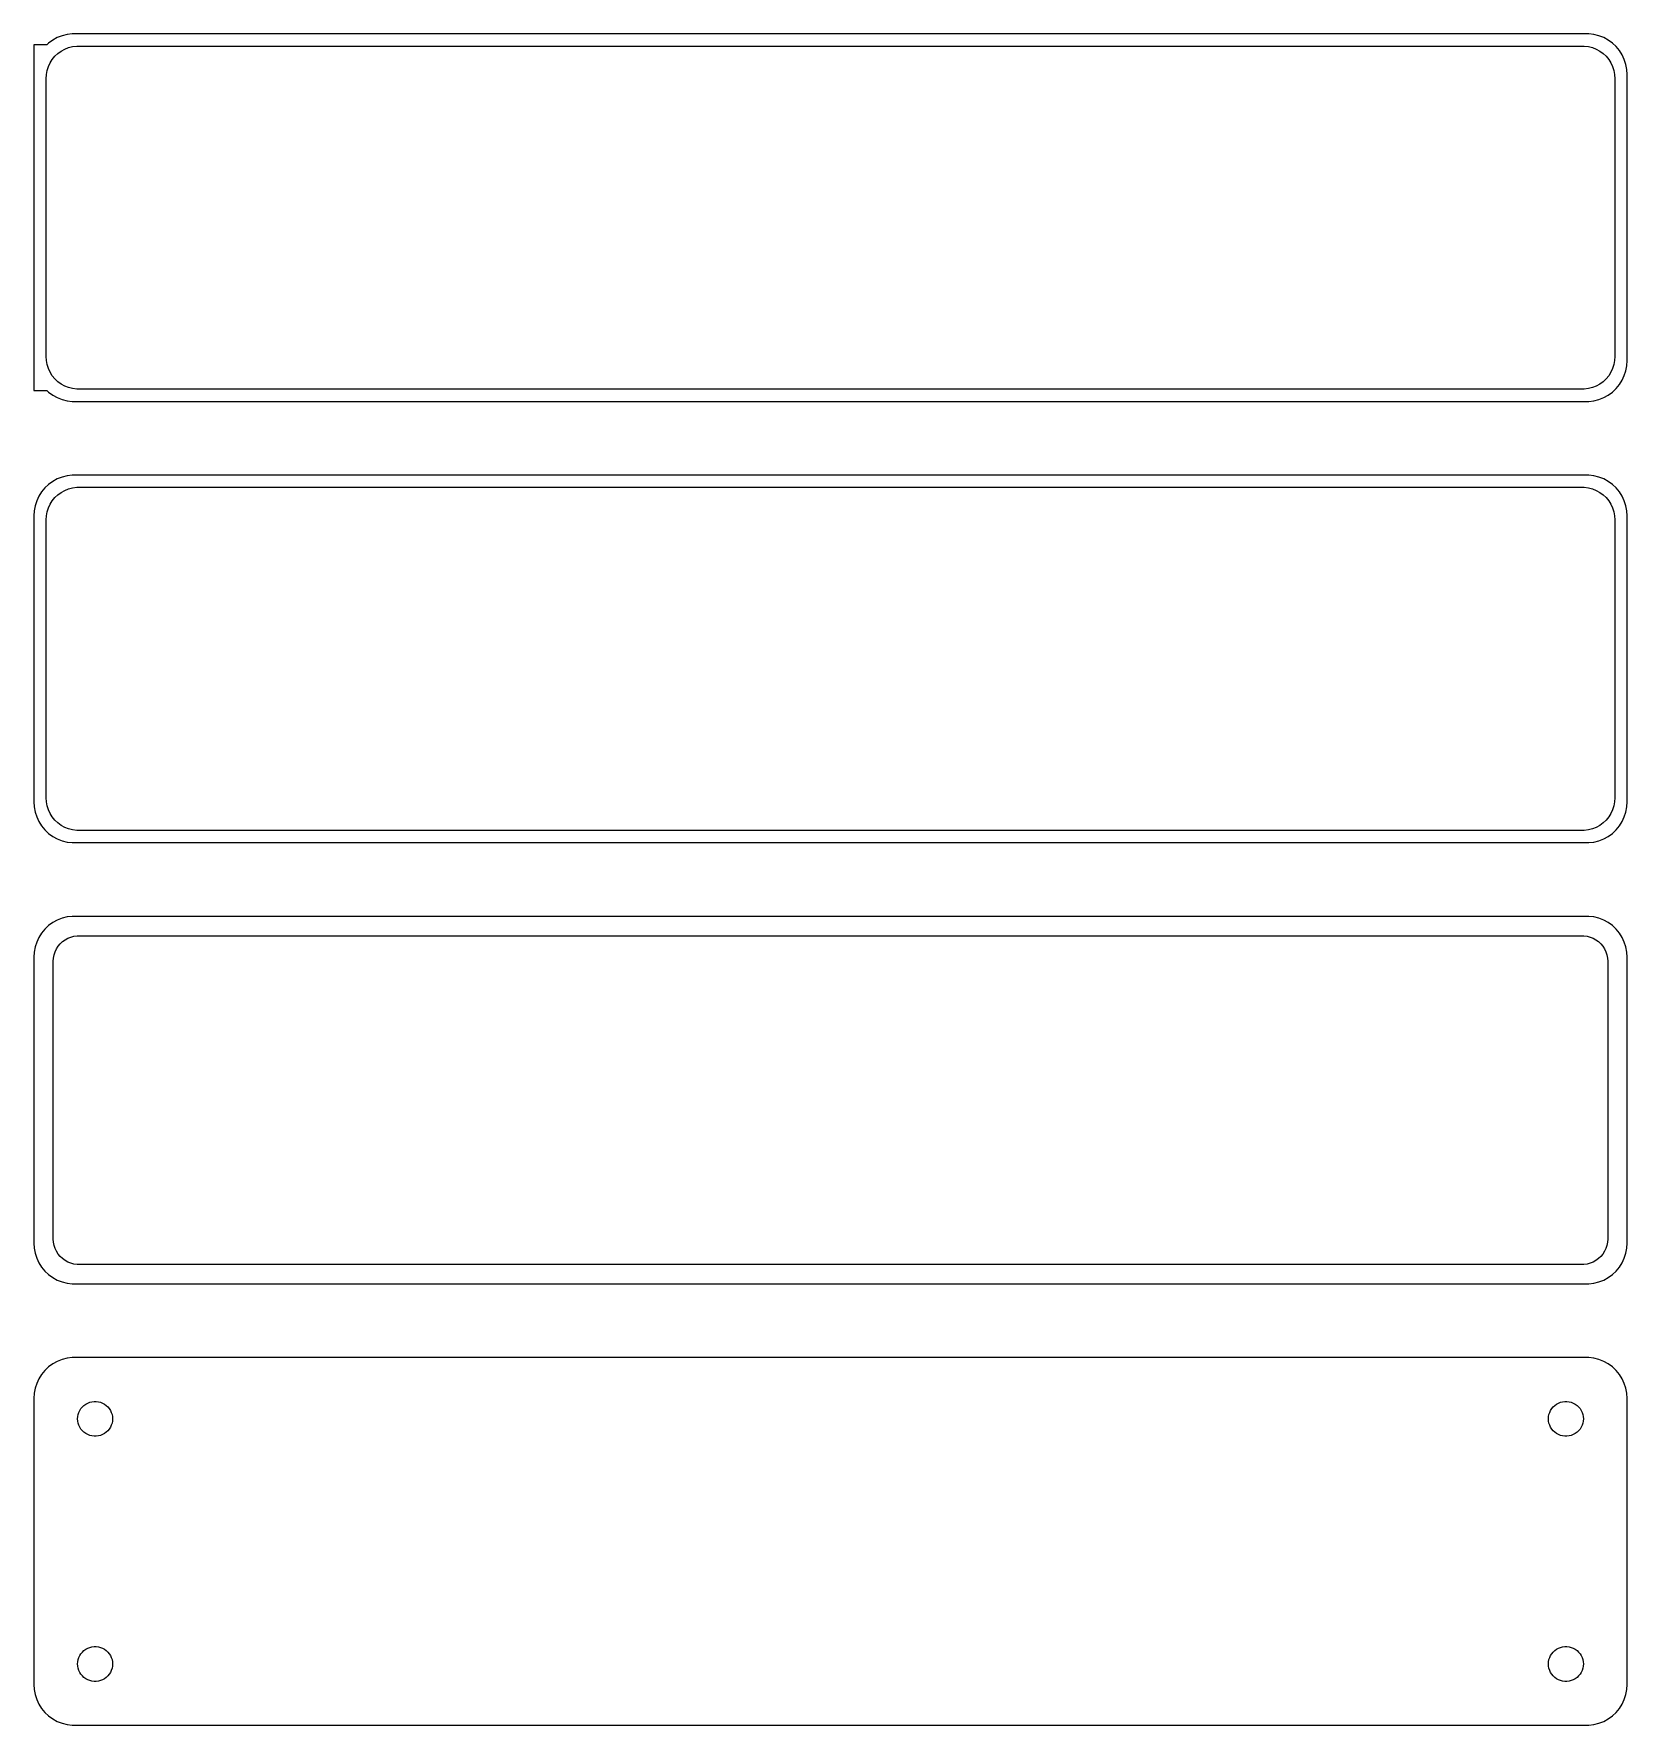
# Model space of a CAD drawing. Header units: metres. Extents: x -98 to 98, y 194 to 400.
import ezdxf

# ---------------------------------------------------------------- set-up
doc = ezdxf.new("R2010")
doc.units = ezdxf.units.M

msp = doc.modelspace()

# ---------------------------------------------------------------- linework, layer by layer
for p, q in [((-95.1791, 399.722), (-95.6871, 399.353)), ((-94.6289, 400.024), (-95.1791, 399.722)), ((-94.0451, 400.255), (-94.6289, 400.024)), ((-93.4369, 400.411), (-94.0451, 400.255)), ((-92.8139, 400.49), (-93.4369, 400.411)), ((92.8139, 400.49), (-92.8139, 400.49)), ((93.4369, 400.411), (92.8139, 400.49)), ((94.0451, 400.255), (93.4369, 400.411)), ((94.6289, 400.024), (94.0451, 400.255)), ((95.1791, 399.722), (94.6289, 400.024)), ((95.6871, 399.353), (95.1791, 399.722)), ((-95.9, 399.153), (-97.5, 399.153)), ((-97.5, 399.153), (-97.5, 356.847)), ((-95.6871, 399.353), (-95.9, 399.153)), ((-95.2361, 397.351), (-94.9159, 397.738)), ((-94.9159, 397.738), (-94.5497, 398.082)), ((-94.5497, 398.082), (-94.1433, 398.377)), ((-94.1433, 398.377), (-93.7031, 398.619)), ((-93.7031, 398.619), (-93.2361, 398.804)), ((-93.2361, 398.804), (-92.7495, 398.929)), ((-92.7495, 398.929), (-92.2512, 398.992)), ((-92.2512, 398.992), (92.2512, 398.992)), ((92.2512, 398.992), (92.7495, 398.929)), ((92.7495, 398.929), (93.2361, 398.804)), ((93.2361, 398.804), (93.7031, 398.619)), ((93.7031, 398.619), (94.1433, 398.377)), ((94.1433, 398.377), (94.5497, 398.082)), ((94.5497, 398.082), (94.9159, 397.738)), ((94.9159, 397.738), (95.2361, 397.351)), ((96.1448, 398.923), (95.6871, 399.353)), ((96.5451, 398.439), (96.1448, 398.923)), ((96.8815, 397.909), (96.5451, 398.439)), ((97.1489, 397.341), (96.8815, 397.909)), ((-96, 395), (-95.9685, 395.501)), ((-95.9685, 395.501), (-95.8743, 395.995)), ((-95.8743, 395.995), (-95.7191, 396.472)), ((-95.7191, 396.472), (-95.5052, 396.927)), ((-95.5052, 396.927), (-95.2361, 397.351)), ((95.2361, 397.351), (95.5052, 396.927)), ((95.5052, 396.927), (95.7191, 396.472)), ((95.7191, 396.472), (95.8743, 395.995)), ((95.8743, 395.995), (95.9685, 395.501)), ((95.9685, 395.501), (96, 395)), ((97.3429, 396.743), (97.1489, 397.341)), ((97.4606, 396.127), (97.3429, 396.743)), ((97.5, 395.5), (97.4606, 396.127)), ((97.5, 360.5), (97.5, 395.5)), ((-96, 361), (-96, 395)), ((96, 395), (96, 361)), ((-95.9685, 360.499), (-96, 361)), ((-95.8743, 360.005), (-95.9685, 360.499)), ((95.9685, 360.499), (95.8743, 360.005)), ((96, 361), (95.9685, 360.499)), ((97.4606, 359.873), (97.5, 360.5)), ((-95.7191, 359.528), (-95.8743, 360.005)), ((-95.5052, 359.073), (-95.7191, 359.528)), ((-95.2361, 358.649), (-95.5052, 359.073)), ((-94.9159, 358.262), (-95.2361, 358.649)), ((-94.5497, 357.918), (-94.9159, 358.262)), ((94.9159, 358.262), (94.5497, 357.918)), ((95.2361, 358.649), (94.9159, 358.262)), ((95.5052, 359.073), (95.2361, 358.649)), ((95.7191, 359.528), (95.5052, 359.073)), ((95.8743, 360.005), (95.7191, 359.528)), ((96.5451, 357.561), (96.8815, 358.091)), ((96.8815, 358.091), (97.1489, 358.659)), ((97.1489, 358.659), (97.3429, 359.257)), ((97.3429, 359.257), (97.4606, 359.873)), ((-97.5, 356.847), (-95.9, 356.847)), ((-95.9, 356.847), (-95.6871, 356.647)), ((-95.6871, 356.647), (-95.1791, 356.278)), ((-95.1791, 356.278), (-94.6289, 355.976)), ((-94.1433, 357.623), (-94.5497, 357.918)), ((-93.7031, 357.381), (-94.1433, 357.623)), ((-93.2361, 357.196), (-93.7031, 357.381)), ((-92.7495, 357.071), (-93.2361, 357.196)), ((-92.2512, 357.008), (-92.7495, 357.071)), ((92.2512, 357.008), (-92.2512, 357.008)), ((92.7495, 357.071), (92.2512, 357.008)), ((93.2361, 357.196), (92.7495, 357.071)), ((93.7031, 357.381), (93.2361, 357.196)), ((94.1433, 357.623), (93.7031, 357.381)), ((94.5497, 357.918), (94.1433, 357.623)), ((94.6289, 355.976), (95.1791, 356.278)), ((95.1791, 356.278), (95.6871, 356.647)), ((95.6871, 356.647), (96.1448, 357.077)), ((96.1448, 357.077), (96.5451, 357.561)), ((-94.6289, 355.976), (-94.0451, 355.745)), ((-94.0451, 355.745), (-93.4369, 355.589)), ((-93.4369, 355.589), (-92.8139, 355.51)), ((-92.8139, 355.51), (92.8139, 355.51)), ((92.8139, 355.51), (93.4369, 355.589)), ((93.4369, 355.589), (94.0451, 355.745)), ((94.0451, 355.745), (94.6289, 355.976)), ((-95.1791, 345.722), (-95.6871, 345.353)), ((-94.6289, 346.024), (-95.1791, 345.722)), ((-94.0451, 346.255), (-94.6289, 346.024)), ((-93.4369, 346.411), (-94.0451, 346.255)), ((-92.8139, 346.49), (-93.4369, 346.411)), ((92.8139, 346.49), (-92.8139, 346.49)), ((93.4369, 346.411), (92.8139, 346.49)), ((94.0451, 346.255), (93.4369, 346.411)), ((94.6289, 346.024), (94.0451, 346.255)), ((95.1791, 345.722), (94.6289, 346.024)), ((95.6871, 345.353), (95.1791, 345.722)), ((-96.8815, 343.909), (-97.1489, 343.341)), ((-96.5451, 344.439), (-96.8815, 343.909)), ((-96.1448, 344.923), (-96.5451, 344.439)), ((-95.6871, 345.353), (-96.1448, 344.923)), ((-95.2361, 343.351), (-94.9159, 343.738)), ((-94.9159, 343.738), (-94.5497, 344.082)), ((-94.5497, 344.082), (-94.1433, 344.377)), ((-94.1433, 344.377), (-93.7031, 344.619)), ((-93.7031, 344.619), (-93.2361, 344.804)), ((-93.2361, 344.804), (-92.7495, 344.929)), ((-92.7495, 344.929), (-92.2512, 344.992)), ((-92.2512, 344.992), (92.2512, 344.992)), ((92.2512, 344.992), (92.7495, 344.929)), ((92.7495, 344.929), (93.2361, 344.804)), ((93.2361, 344.804), (93.7031, 344.619)), ((93.7031, 344.619), (94.1433, 344.377)), ((94.1433, 344.377), (94.5497, 344.082)), ((94.5497, 344.082), (94.9159, 343.738)), ((94.9159, 343.738), (95.2361, 343.351)), ((96.1448, 344.923), (95.6871, 345.353)), ((96.5451, 344.439), (96.1448, 344.923)), ((96.8815, 343.909), (96.5451, 344.439)), ((97.1489, 343.341), (96.8815, 343.909)), ((-97.4606, 342.127), (-97.5, 341.5)), ((-97.3429, 342.743), (-97.4606, 342.127)), ((-97.1489, 343.341), (-97.3429, 342.743)), ((-95.9685, 341.501), (-95.8743, 341.995)), ((-95.8743, 341.995), (-95.7191, 342.472)), ((-95.7191, 342.472), (-95.5052, 342.927)), ((-95.5052, 342.927), (-95.2361, 343.351)), ((95.2361, 343.351), (95.5052, 342.927)), ((95.5052, 342.927), (95.7191, 342.472)), ((95.7191, 342.472), (95.8743, 341.995)), ((95.8743, 341.995), (95.9685, 341.501)), ((97.3429, 342.743), (97.1489, 343.341)), ((97.4606, 342.127), (97.3429, 342.743)), ((97.5, 341.5), (97.4606, 342.127)), ((-97.5, 341.5), (-97.5, 306.5)), ((-96, 341), (-95.9685, 341.501)), ((-96, 307), (-96, 341)), ((95.9685, 341.501), (96, 341)), ((96, 341), (96, 307)), ((97.5, 306.5), (97.5, 341.5)), ((-97.5, 306.5), (-97.4606, 305.873)), ((-95.9685, 306.499), (-96, 307)), ((-95.8743, 306.005), (-95.9685, 306.499)), ((95.9685, 306.499), (95.8743, 306.005)), ((96, 307), (95.9685, 306.499)), ((97.4606, 305.873), (97.5, 306.5)), ((-97.4606, 305.873), (-97.3429, 305.257)), ((-97.3429, 305.257), (-97.1489, 304.659)), ((-97.1489, 304.659), (-96.8815, 304.091)), ((-95.7191, 305.528), (-95.8743, 306.005)), ((-95.5052, 305.073), (-95.7191, 305.528)), ((-95.2361, 304.649), (-95.5052, 305.073)), ((-94.9159, 304.262), (-95.2361, 304.649)), ((-94.5497, 303.918), (-94.9159, 304.262)), ((94.9159, 304.262), (94.5497, 303.918)), ((95.2361, 304.649), (94.9159, 304.262)), ((95.5052, 305.073), (95.2361, 304.649)), ((95.7191, 305.528), (95.5052, 305.073)), ((95.8743, 306.005), (95.7191, 305.528)), ((96.8815, 304.091), (97.1489, 304.659)), ((97.1489, 304.659), (97.3429, 305.257)), ((97.3429, 305.257), (97.4606, 305.873)), ((-96.8815, 304.091), (-96.5451, 303.561)), ((-96.5451, 303.561), (-96.1448, 303.077)), ((-96.1448, 303.077), (-95.6871, 302.647)), ((-95.6871, 302.647), (-95.1791, 302.278)), ((-95.1791, 302.278), (-94.6289, 301.976)), ((-94.1433, 303.623), (-94.5497, 303.918)), ((-93.7031, 303.381), (-94.1433, 303.623)), ((-93.2361, 303.196), (-93.7031, 303.381)), ((-92.7495, 303.071), (-93.2361, 303.196)), ((-92.2512, 303.008), (-92.7495, 303.071)), ((92.2512, 303.008), (-92.2512, 303.008)), ((92.7495, 303.071), (92.2512, 303.008)), ((93.2361, 303.196), (92.7495, 303.071)), ((93.7031, 303.381), (93.2361, 303.196)), ((94.1433, 303.623), (93.7031, 303.381)), ((94.5497, 303.918), (94.1433, 303.623)), ((94.6289, 301.976), (95.1791, 302.278)), ((95.1791, 302.278), (95.6871, 302.647)), ((95.6871, 302.647), (96.1448, 303.077)), ((96.1448, 303.077), (96.5451, 303.561)), ((96.5451, 303.561), (96.8815, 304.091)), ((-94.6289, 301.976), (-94.0451, 301.745)), ((-94.0451, 301.745), (-93.4369, 301.589)), ((-93.4369, 301.589), (-92.8139, 301.51)), ((-92.8139, 301.51), (92.8139, 301.51)), ((92.8139, 301.51), (93.4369, 301.589)), ((93.4369, 301.589), (94.0451, 301.745)), ((94.0451, 301.745), (94.6289, 301.976)), ((-94.6289, 292.024), (-95.1791, 291.722)), ((-94.0451, 292.255), (-94.6289, 292.024)), ((-93.4369, 292.411), (-94.0451, 292.255)), ((-92.8139, 292.49), (-93.4369, 292.411)), ((92.8139, 292.49), (-92.8139, 292.49)), ((93.4369, 292.411), (92.8139, 292.49)), ((94.0451, 292.255), (93.4369, 292.411)), ((94.6289, 292.024), (94.0451, 292.255)), ((95.1791, 291.722), (94.6289, 292.024)), ((-96.8815, 289.909), (-97.1489, 289.341)), ((-96.5451, 290.439), (-96.8815, 289.909)), ((-96.1448, 290.923), (-96.5451, 290.439)), ((-95.6871, 291.353), (-96.1448, 290.923)), ((-95.1791, 291.722), (-95.6871, 291.353)), ((-93.668, 289.628), (-93.3254, 289.817)), ((-93.3254, 289.817), (-92.9619, 289.961)), ((-92.9619, 289.961), (-92.5833, 290.058)), ((-92.5833, 290.058), (-92.1955, 290.107)), ((-92.1955, 290.107), (92.1955, 290.107)), ((92.1955, 290.107), (92.5833, 290.058)), ((92.5833, 290.058), (92.9619, 289.961)), ((92.9619, 289.961), (93.3254, 289.817)), ((93.3254, 289.817), (93.668, 289.628)), ((95.6871, 291.353), (95.1791, 291.722)), ((96.1448, 290.923), (95.6871, 291.353)), ((96.5451, 290.439), (96.1448, 290.923)), ((96.8815, 289.909), (96.5451, 290.439)), ((97.1489, 289.341), (96.8815, 289.909)), ((-97.4606, 288.127), (-97.5, 287.5)), ((-97.3429, 288.743), (-97.4606, 288.127)), ((-97.1489, 289.341), (-97.3429, 288.743)), ((-95.0884, 287.39), (-95.0151, 287.774)), ((-95.0151, 287.774), (-94.8943, 288.146)), ((-94.8943, 288.146), (-94.7279, 288.5)), ((-94.7279, 288.5), (-94.5184, 288.83)), ((-94.5184, 288.83), (-94.2692, 289.131)), ((-94.2692, 289.131), (-93.9843, 289.399)), ((-93.9843, 289.399), (-93.668, 289.628)), ((93.668, 289.628), (93.9843, 289.399)), ((93.9843, 289.399), (94.2692, 289.131)), ((94.2692, 289.131), (94.5184, 288.83)), ((94.5184, 288.83), (94.7279, 288.5)), ((94.7279, 288.5), (94.8943, 288.146)), ((94.8943, 288.146), (95.0151, 287.774)), ((95.0151, 287.774), (95.0884, 287.39)), ((97.3429, 288.743), (97.1489, 289.341)), ((97.4606, 288.127), (97.3429, 288.743)), ((97.5, 287.5), (97.4606, 288.127)), ((-97.5, 287.5), (-97.5, 252.5)), ((-95.1129, 287), (-95.0884, 287.39)), ((-95.1129, 253), (-95.1129, 287)), ((95.0884, 287.39), (95.1129, 287)), ((95.1129, 287), (95.1129, 253)), ((97.5, 252.5), (97.5, 287.5)), ((-95.0884, 252.61), (-95.1129, 253)), ((-95.0151, 252.226), (-95.0884, 252.61)), ((95.0884, 252.61), (95.0151, 252.226)), ((95.1129, 253), (95.0884, 252.61)), ((-97.5, 252.5), (-97.4606, 251.873)), ((-97.4606, 251.873), (-97.3429, 251.257)), ((-97.3429, 251.257), (-97.1489, 250.659)), ((-97.1489, 250.659), (-96.8815, 250.091)), ((-94.8943, 251.854), (-95.0151, 252.226)), ((-94.7279, 251.5), (-94.8943, 251.854)), ((-94.5184, 251.17), (-94.7279, 251.5)), ((-94.2692, 250.869), (-94.5184, 251.17)), ((-93.9843, 250.601), (-94.2692, 250.869)), ((-93.668, 250.372), (-93.9843, 250.601)), ((93.9843, 250.601), (93.668, 250.372)), ((94.2692, 250.869), (93.9843, 250.601)), ((94.5184, 251.17), (94.2692, 250.869)), ((94.7279, 251.5), (94.5184, 251.17)), ((94.8943, 251.854), (94.7279, 251.5)), ((95.0151, 252.226), (94.8943, 251.854)), ((96.8815, 250.091), (97.1489, 250.659)), ((97.1489, 250.659), (97.3429, 251.257)), ((97.3429, 251.257), (97.4606, 251.873)), ((97.4606, 251.873), (97.5, 252.5)), ((-96.8815, 250.091), (-96.5451, 249.561)), ((-96.5451, 249.561), (-96.1448, 249.077)), ((-96.1448, 249.077), (-95.6871, 248.647)), ((-95.6871, 248.647), (-95.1791, 248.278)), ((-93.3254, 250.183), (-93.668, 250.372)), ((-92.9619, 250.039), (-93.3254, 250.183)), ((-92.5833, 249.942), (-92.9619, 250.039)), ((-92.1955, 249.893), (-92.5833, 249.942)), ((92.1955, 249.893), (-92.1955, 249.893)), ((92.5833, 249.942), (92.1955, 249.893)), ((92.9619, 250.039), (92.5833, 249.942)), ((93.3254, 250.183), (92.9619, 250.039)), ((93.668, 250.372), (93.3254, 250.183)), ((95.1791, 248.278), (95.6871, 248.647)), ((95.6871, 248.647), (96.1448, 249.077)), ((96.1448, 249.077), (96.5451, 249.561)), ((96.5451, 249.561), (96.8815, 250.091)), ((-95.1791, 248.278), (-94.6289, 247.976)), ((-94.6289, 247.976), (-94.0451, 247.745)), ((-94.0451, 247.745), (-93.4369, 247.589)), ((-93.4369, 247.589), (-92.8139, 247.51)), ((-92.8139, 247.51), (92.8139, 247.51)), ((92.8139, 247.51), (93.4369, 247.589)), ((93.4369, 247.589), (94.0451, 247.745)), ((94.0451, 247.745), (94.6289, 247.976)), ((94.6289, 247.976), (95.1791, 248.278)), ((-94.0451, 238.255), (-94.6289, 238.024)), ((-93.4369, 238.411), (-94.0451, 238.255)), ((-92.8139, 238.49), (-93.4369, 238.411)), ((92.8139, 238.49), (-92.8139, 238.49)), ((93.4369, 238.411), (92.8139, 238.49)), ((94.0451, 238.255), (93.4369, 238.411)), ((94.6289, 238.024), (94.0451, 238.255)), ((-96.5451, 236.439), (-96.8815, 235.909)), ((-96.1448, 236.923), (-96.5451, 236.439)), ((-95.6871, 237.353), (-96.1448, 236.923)), ((-95.1791, 237.722), (-95.6871, 237.353)), ((-94.6289, 238.024), (-95.1791, 237.722)), ((95.1791, 237.722), (94.6289, 238.024)), ((95.6871, 237.353), (95.1791, 237.722)), ((96.1448, 236.923), (95.6871, 237.353)), ((96.5451, 236.439), (96.1448, 236.923)), ((96.8815, 235.909), (96.5451, 236.439)), ((-97.4606, 234.127), (-97.5, 233.5)), ((-97.3429, 234.743), (-97.4606, 234.127)), ((-97.1489, 235.341), (-97.3429, 234.743)), ((-96.8815, 235.909), (-97.1489, 235.341)), ((97.1489, 235.341), (96.8815, 235.909)), ((97.3429, 234.743), (97.1489, 235.341)), ((97.4606, 234.127), (97.3429, 234.743)), ((97.5, 233.5), (97.4606, 234.127)), ((-97.5, 233.5), (-97.5, 198.5)), ((-91.9853, 231.786), (-91.8712, 232.029)), ((-91.8712, 232.029), (-91.7275, 232.255)), ((-91.7275, 232.255), (-91.5566, 232.462)), ((-91.5566, 232.462), (-91.3611, 232.645)), ((-91.3611, 232.645), (-91.1441, 232.803)), ((-91.1441, 232.803), (-90.9092, 232.932)), ((-90.9092, 232.932), (-90.6598, 233.031)), ((-90.6598, 233.031), (-90.4001, 233.097)), ((-90.4001, 233.097), (-90.1341, 233.131)), ((-90.1341, 233.131), (-89.8659, 233.131)), ((-89.8659, 233.131), (-89.5999, 233.097)), ((-89.5999, 233.097), (-89.3401, 233.031)), ((-89.3401, 233.031), (-89.0908, 232.932)), ((-89.0908, 232.932), (-88.8559, 232.803)), ((-88.8559, 232.803), (-88.6389, 232.645)), ((-88.6389, 232.645), (-88.4434, 232.462)), ((-88.4434, 232.462), (-88.2725, 232.255)), ((-88.2725, 232.255), (-88.1288, 232.029)), ((-88.1288, 232.029), (-88.0146, 231.786)), ((88.0146, 231.786), (88.1288, 232.029)), ((88.1288, 232.029), (88.2725, 232.255)), ((88.2725, 232.255), (88.4434, 232.462)), ((88.4434, 232.462), (88.6389, 232.645)), ((88.6389, 232.645), (88.8559, 232.803)), ((88.8559, 232.803), (89.0908, 232.932)), ((89.0908, 232.932), (89.3401, 233.031)), ((89.3401, 233.031), (89.5999, 233.097)), ((89.5999, 233.097), (89.8659, 233.131)), ((89.8659, 233.131), (90.1341, 233.131)), ((90.1341, 233.131), (90.4001, 233.097)), ((90.4001, 233.097), (90.6598, 233.031)), ((90.6598, 233.031), (90.9092, 232.932)), ((90.9092, 232.932), (91.1441, 232.803)), ((91.1441, 232.803), (91.3611, 232.645)), ((91.3611, 232.645), (91.5566, 232.462)), ((91.5566, 232.462), (91.7275, 232.255)), ((91.7275, 232.255), (91.8712, 232.029)), ((91.8712, 232.029), (91.9853, 231.786)), ((97.5, 198.5), (97.5, 233.5)), ((-92.1353, 231), (-92.1185, 231.268)), ((-92.1185, 230.732), (-92.1353, 231)), ((-92.1185, 231.268), (-92.0682, 231.531)), ((-92.0682, 230.469), (-92.1185, 230.732)), ((-92.0682, 231.531), (-91.9853, 231.786)), ((-91.9853, 230.214), (-92.0682, 230.469)), ((-91.8712, 229.971), (-91.9853, 230.214)), ((-91.7275, 229.745), (-91.8712, 229.971)), ((-88.1288, 229.971), (-88.2725, 229.745)), ((-88.0146, 230.214), (-88.1288, 229.971)), ((-88.0146, 231.786), (-87.9318, 231.531)), ((-87.9318, 230.469), (-88.0146, 230.214)), ((-87.9318, 231.531), (-87.8815, 231.268)), ((-87.8815, 230.732), (-87.9318, 230.469)), ((-87.8815, 231.268), (-87.8647, 231)), ((-87.8647, 231), (-87.8815, 230.732)), ((87.8647, 231), (87.8815, 231.268)), ((87.8815, 230.732), (87.8647, 231)), ((87.8815, 231.268), (87.9318, 231.531)), ((87.9318, 230.469), (87.8815, 230.732)), ((87.9318, 231.531), (88.0146, 231.786)), ((88.0146, 230.214), (87.9318, 230.469)), ((88.1288, 229.971), (88.0146, 230.214)), ((88.2725, 229.745), (88.1288, 229.971)), ((91.8712, 229.971), (91.7275, 229.745)), ((91.9853, 230.214), (91.8712, 229.971)), ((91.9853, 231.786), (92.0682, 231.531)), ((92.0682, 230.469), (91.9853, 230.214)), ((92.0682, 231.531), (92.1185, 231.268)), ((92.1185, 230.732), (92.0682, 230.469)), ((92.1185, 231.268), (92.1353, 231)), ((92.1353, 231), (92.1185, 230.732)), ((-91.5566, 229.538), (-91.7275, 229.745)), ((-91.3611, 229.355), (-91.5566, 229.538)), ((-91.1441, 229.197), (-91.3611, 229.355)), ((-90.9092, 229.068), (-91.1441, 229.197)), ((-90.6598, 228.969), (-90.9092, 229.068)), ((-90.4001, 228.903), (-90.6598, 228.969)), ((-90.1341, 228.869), (-90.4001, 228.903)), ((-89.8659, 228.869), (-90.1341, 228.869)), ((-89.5999, 228.903), (-89.8659, 228.869)), ((-89.3401, 228.969), (-89.5999, 228.903)), ((-89.0908, 229.068), (-89.3401, 228.969)), ((-88.8559, 229.197), (-89.0908, 229.068)), ((-88.6389, 229.355), (-88.8559, 229.197)), ((-88.4434, 229.538), (-88.6389, 229.355)), ((-88.2725, 229.745), (-88.4434, 229.538)), ((88.4434, 229.538), (88.2725, 229.745)), ((88.6389, 229.355), (88.4434, 229.538)), ((88.8559, 229.197), (88.6389, 229.355)), ((89.0908, 229.068), (88.8559, 229.197)), ((89.3401, 228.969), (89.0908, 229.068)), ((89.5999, 228.903), (89.3401, 228.969)), ((89.8659, 228.869), (89.5999, 228.903)), ((90.1341, 228.869), (89.8659, 228.869)), ((90.4001, 228.903), (90.1341, 228.869)), ((90.6598, 228.969), (90.4001, 228.903)), ((90.9092, 229.068), (90.6598, 228.969)), ((91.1441, 229.197), (90.9092, 229.068)), ((91.3611, 229.355), (91.1441, 229.197)), ((91.5566, 229.538), (91.3611, 229.355)), ((91.7275, 229.745), (91.5566, 229.538)), ((-91.1441, 202.803), (-90.9092, 202.932)), ((-90.9092, 202.932), (-90.6598, 203.031)), ((-90.6598, 203.031), (-90.4001, 203.097)), ((-90.4001, 203.097), (-90.1341, 203.131)), ((-90.1341, 203.131), (-89.8659, 203.131)), ((-89.8659, 203.131), (-89.5999, 203.097)), ((-89.5999, 203.097), (-89.3401, 203.031)), ((-89.3401, 203.031), (-89.0908, 202.932)), ((-89.0908, 202.932), (-88.8559, 202.803)), ((88.8559, 202.803), (89.0908, 202.932)), ((89.0908, 202.932), (89.3401, 203.031)), ((89.3401, 203.031), (89.5999, 203.097)), ((89.5999, 203.097), (89.8659, 203.131)), ((89.8659, 203.131), (90.1341, 203.131)), ((90.1341, 203.131), (90.4001, 203.097)), ((90.4001, 203.097), (90.6598, 203.031)), ((90.6598, 203.031), (90.9092, 202.932)), ((90.9092, 202.932), (91.1441, 202.803)), ((-92.1353, 201), (-92.1185, 201.268)), ((-92.1185, 200.732), (-92.1353, 201)), ((-92.1185, 201.268), (-92.0682, 201.531)), ((-92.0682, 201.531), (-91.9853, 201.786)), ((-91.9853, 201.786), (-91.8712, 202.029)), ((-91.8712, 202.029), (-91.7275, 202.255)), ((-91.7275, 202.255), (-91.5566, 202.462)), ((-91.5566, 202.462), (-91.3611, 202.645)), ((-91.3611, 202.645), (-91.1441, 202.803)), ((-88.8559, 202.803), (-88.6389, 202.645)), ((-88.6389, 202.645), (-88.4434, 202.462)), ((-88.4434, 202.462), (-88.2725, 202.255)), ((-88.2725, 202.255), (-88.1288, 202.029)), ((-88.1288, 202.029), (-88.0146, 201.786)), ((-88.0146, 201.786), (-87.9318, 201.531)), ((-87.9318, 201.531), (-87.8815, 201.268)), ((-87.8815, 201.268), (-87.8647, 201)), ((-87.8647, 201), (-87.8815, 200.732)), ((87.8647, 201), (87.8815, 201.268)), ((87.8815, 200.732), (87.8647, 201)), ((87.8815, 201.268), (87.9318, 201.531)), ((87.9318, 201.531), (88.0146, 201.786)), ((88.0146, 201.786), (88.1288, 202.029)), ((88.1288, 202.029), (88.2725, 202.255)), ((88.2725, 202.255), (88.4434, 202.462)), ((88.4434, 202.462), (88.6389, 202.645)), ((88.6389, 202.645), (88.8559, 202.803)), ((91.1441, 202.803), (91.3611, 202.645)), ((91.3611, 202.645), (91.5566, 202.462)), ((91.5566, 202.462), (91.7275, 202.255)), ((91.7275, 202.255), (91.8712, 202.029)), ((91.8712, 202.029), (91.9853, 201.786)), ((91.9853, 201.786), (92.0682, 201.531)), ((92.0682, 201.531), (92.1185, 201.268)), ((92.1185, 201.268), (92.1353, 201)), ((92.1353, 201), (92.1185, 200.732)), ((-92.0682, 200.469), (-92.1185, 200.732)), ((-91.9853, 200.214), (-92.0682, 200.469)), ((-91.8712, 199.971), (-91.9853, 200.214)), ((-91.7275, 199.745), (-91.8712, 199.971)), ((-91.5566, 199.538), (-91.7275, 199.745)), ((-91.3611, 199.355), (-91.5566, 199.538)), ((-91.1441, 199.197), (-91.3611, 199.355)), ((-90.9092, 199.068), (-91.1441, 199.197)), ((-90.6598, 198.969), (-90.9092, 199.068)), ((-90.4001, 198.903), (-90.6598, 198.969)), ((-90.1341, 198.869), (-90.4001, 198.903)), ((-89.8659, 198.869), (-90.1341, 198.869)), ((-89.5999, 198.903), (-89.8659, 198.869)), ((-89.3401, 198.969), (-89.5999, 198.903)), ((-89.0908, 199.068), (-89.3401, 198.969)), ((-88.8559, 199.197), (-89.0908, 199.068)), ((-88.6389, 199.355), (-88.8559, 199.197)), ((-88.4434, 199.538), (-88.6389, 199.355)), ((-88.2725, 199.745), (-88.4434, 199.538)), ((-88.1288, 199.971), (-88.2725, 199.745)), ((-88.0146, 200.214), (-88.1288, 199.971)), ((-87.9318, 200.469), (-88.0146, 200.214)), ((-87.8815, 200.732), (-87.9318, 200.469)), ((87.9318, 200.469), (87.8815, 200.732)), ((88.0146, 200.214), (87.9318, 200.469)), ((88.1288, 199.971), (88.0146, 200.214)), ((88.2725, 199.745), (88.1288, 199.971)), ((88.4434, 199.538), (88.2725, 199.745)), ((88.6389, 199.355), (88.4434, 199.538)), ((88.8559, 199.197), (88.6389, 199.355)), ((89.0908, 199.068), (88.8559, 199.197)), ((89.3401, 198.969), (89.0908, 199.068)), ((89.5999, 198.903), (89.3401, 198.969)), ((89.8659, 198.869), (89.5999, 198.903)), ((90.1341, 198.869), (89.8659, 198.869)), ((90.4001, 198.903), (90.1341, 198.869)), ((90.6598, 198.969), (90.4001, 198.903)), ((90.9092, 199.068), (90.6598, 198.969)), ((91.1441, 199.197), (90.9092, 199.068)), ((91.3611, 199.355), (91.1441, 199.197)), ((91.5566, 199.538), (91.3611, 199.355)), ((91.7275, 199.745), (91.5566, 199.538)), ((91.8712, 199.971), (91.7275, 199.745)), ((91.9853, 200.214), (91.8712, 199.971)), ((92.0682, 200.469), (91.9853, 200.214)), ((92.1185, 200.732), (92.0682, 200.469)), ((-97.5, 198.5), (-97.4606, 197.873)), ((-97.4606, 197.873), (-97.3429, 197.257)), ((-97.3429, 197.257), (-97.1489, 196.659)), ((-97.1489, 196.659), (-96.8815, 196.091)), ((96.8815, 196.091), (97.1489, 196.659)), ((97.1489, 196.659), (97.3429, 197.257)), ((97.3429, 197.257), (97.4606, 197.873)), ((97.4606, 197.873), (97.5, 198.5)), ((-96.8815, 196.091), (-96.5451, 195.561)), ((-96.5451, 195.561), (-96.1448, 195.077)), ((-96.1448, 195.077), (-95.6871, 194.647)), ((-95.6871, 194.647), (-95.1791, 194.278)), ((95.1791, 194.278), (95.6871, 194.647)), ((95.6871, 194.647), (96.1448, 195.077)), ((96.1448, 195.077), (96.5451, 195.561)), ((96.5451, 195.561), (96.8815, 196.091)), ((-95.1791, 194.278), (-94.6289, 193.976)), ((-94.6289, 193.976), (-94.0451, 193.745)), ((-94.0451, 193.745), (-93.4369, 193.589)), ((-93.4369, 193.589), (-92.8139, 193.51)), ((-92.8139, 193.51), (92.8139, 193.51)), ((92.8139, 193.51), (93.4369, 193.589)), ((93.4369, 193.589), (94.0451, 193.745)), ((94.0451, 193.745), (94.6289, 193.976)), ((94.6289, 193.976), (95.1791, 194.278))]:
    msp.add_line(p, q)

doc.saveas('drawing.dxf')
